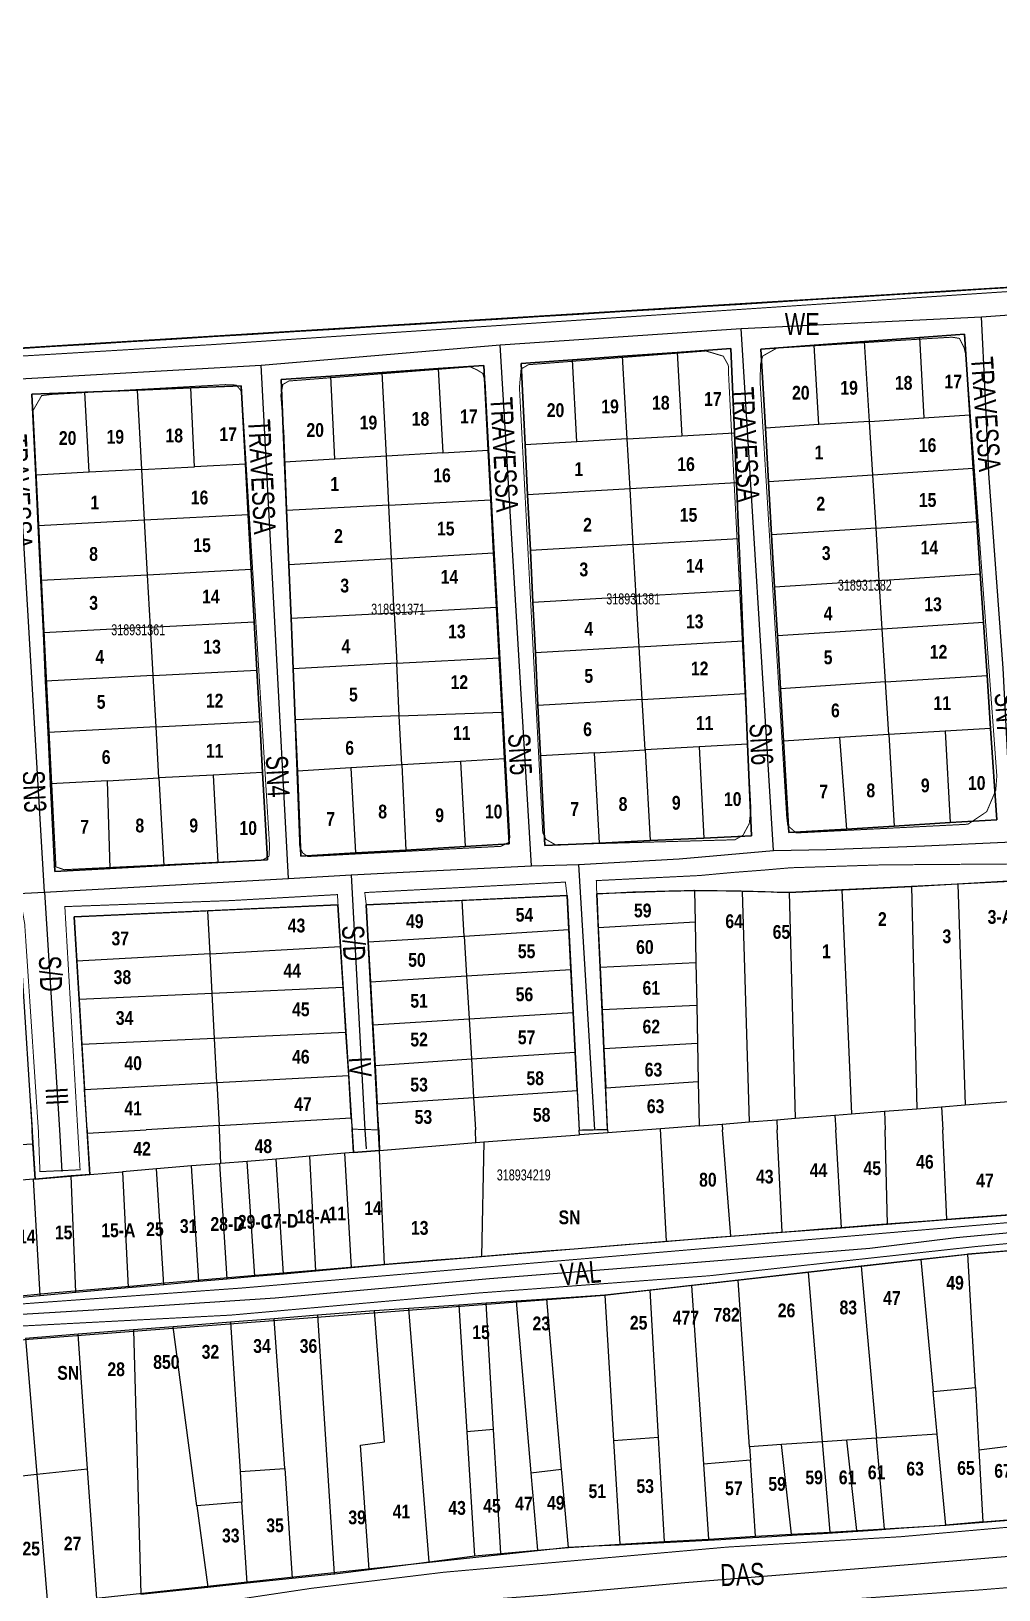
# Model space of a CAD drawing. Extents: x 204834 to 208707, y 4853033 to 4855981.
# Drawn here: x 207313.4 to 207489.1, y 4853635.8 to 4853918.7 of the extents above; entities that cross this region are included whole.
import ezdxf
from ezdxf.enums import TextEntityAlignment as Align

# ---------------------------------------------------------------- set-up
doc = ezdxf.new("R2010")
doc.units = 0
doc.header["$LTSCALE"] = 1.5
doc.header["$MEASUREMENT"] = 0
doc.linetypes.add('PHANTOMX2', pattern=[5, 2.5, -0.5, 0.5, -0.5, 0.5, -0.5])
for name, color, linetype in [('CD-MALHA-LOTES', 40, 'CONTINUOUS'), ('CD_TXT_QUADRA', 7, 'CONTINUOUS'), ('RU-QUADRAS', 6, 'CONTINUOUS'), ('SV-EIXO-RUA-N-PAV', 6, 'CONTINUOUS'), ('SV-RUA-NAO-PAV-S-GUIA-C-GUIA', 7, 'PHANTOMX2'), ('SV-TXT-RUA-N-PAV-S-GUIA-C-GUIA', 7, 'CONTINUOUS'), ('Th_NmrPort', 7, 'CONTINUOUS')]:
    doc.layers.add(name, color=color, linetype=linetype)
doc.styles.add('ARIAL', font='ARIAL.TTF')
doc.styles.get("Standard").update_dxf_attribs({"font": 'swisscbo.ttf'})

msp = doc.modelspace()

# ---------------------------------------------------------------- linework, layer by layer
at = {"layer": 'CD-MALHA-LOTES', "linetype": 'Continuous'}
for p, q in [((207606.11, 4853879.3), (207168.92, 4853852.43)), ((207474.66, 4853863.09), (207464.69, 4853862.36)), ((207482.8, 4853863.69), (207474.66, 4853863.09)), ((207474.66, 4853863.09), (207475.46, 4853848.53)), ((207483.77, 4853849.07), (207482.8, 4853863.69)), ((207430.66, 4853860.39), (207420.73, 4853859.7)), ((207440.38, 4853861.08), (207430.66, 4853860.39)), ((207430.66, 4853860.39), (207431.48, 4853845.25)), ((207441.04, 4853845.79), (207440.38, 4853861.08)), ((207455.52, 4853861.69), (207445.86, 4853860.99)), ((207445.86, 4853860.99), (207446.68, 4853846.67)), ((207464.69, 4853862.36), (207455.52, 4853861.69)), ((207456.37, 4853847.3), (207455.52, 4853861.69)), ((207465.58, 4853847.89), (207464.69, 4853862.36)), ((207387.29, 4853857.47), (207377.12, 4853856.76)), ((207395.53, 4853858.05), (207387.29, 4853857.47)), ((207387.29, 4853857.47), (207388.12, 4853842.17)), ((207396.34, 4853842.65), (207395.53, 4853858.05)), ((207411.66, 4853859.06), (207402.32, 4853858.4)), ((207402.32, 4853858.4), (207403.05, 4853843.65)), ((207420.73, 4853859.7), (207411.66, 4853859.06)), ((207412.47, 4853844.18), (207411.66, 4853859.06)), ((207421.59, 4853844.69), (207420.73, 4853859.7)), ((207351.49, 4853854.32), (207342.35, 4853853.96)), ((207352.28, 4853840.14), (207351.49, 4853854.32)), ((207367.8, 4853856.1), (207358.75, 4853855.46)), ((207358.75, 4853855.46), (207359.38, 4853840.47)), ((207377.12, 4853856.76), (207367.8, 4853856.1)), ((207368.48, 4853841.01), (207367.8, 4853856.1)), ((207377.87, 4853841.56), (207377.12, 4853856.76)), ((207323.12, 4853853.19), (207313.52, 4853852.8)), ((207313.52, 4853852.8), (207314.22, 4853838.14)), ((207332.66, 4853853.57), (207323.12, 4853853.19)), ((207323.91, 4853838.65), (207323.12, 4853853.19)), ((207342.35, 4853853.96), (207332.66, 4853853.57)), ((207333.46, 4853839.15), (207332.66, 4853853.57)), ((207343, 4853839.65), (207342.35, 4853853.96)), ((207465.58, 4853847.89), (207475.46, 4853848.53)), ((207475.46, 4853848.53), (207483.77, 4853849.07)), ((207484.42, 4853839.32), (207483.77, 4853849.07)), ((207431.48, 4853845.25), (207441.04, 4853845.79)), ((207441.42, 4853836.73), (207441.04, 4853845.79)), ((207456.37, 4853847.3), (207446.68, 4853846.67)), ((207446.68, 4853846.67), (207447.24, 4853836.91)), ((207465.58, 4853847.89), (207456.37, 4853847.3)), ((207466.17, 4853838.13), (207465.58, 4853847.89)), ((207412.47, 4853844.18), (207403.05, 4853843.65)), ((207403.05, 4853843.65), (207403.5, 4853834.58)), ((207421.59, 4853844.69), (207412.47, 4853844.18)), ((207421.59, 4853844.69), (207431.48, 4853845.25)), ((207422.11, 4853835.64), (207421.59, 4853844.69)), ((207352.28, 4853840.14), (207343, 4853839.65)), ((207352.79, 4853830.95), (207352.28, 4853840.14)), ((207368.48, 4853841.01), (207359.38, 4853840.47)), ((207359.38, 4853840.47), (207359.74, 4853831.72)), ((207377.87, 4853841.56), (207368.48, 4853841.01)), ((207388.12, 4853842.17), (207377.87, 4853841.56)), ((207378.31, 4853832.69), (207377.87, 4853841.56)), ((207388.12, 4853842.17), (207396.34, 4853842.65)), ((207396.82, 4853833.66), (207396.34, 4853842.65)), ((207323.91, 4853838.65), (207314.22, 4853838.14)), ((207314.22, 4853838.14), (207314.66, 4853828.95)), ((207333.46, 4853839.15), (207323.91, 4853838.65)), ((207333.46, 4853839.15), (207343, 4853839.65)), ((207333.97, 4853829.96), (207333.46, 4853839.15)), ((207466.17, 4853838.13), (207447.24, 4853836.91)), ((207484.42, 4853839.32), (207466.17, 4853838.13)), ((207466.76, 4853828.53), (207466.17, 4853838.13)), ((207485.06, 4853829.72), (207484.42, 4853839.32)), ((207422.11, 4853835.64), (207403.5, 4853834.58)), ((207403.5, 4853834.58), (207404, 4853824.48)), ((207441.42, 4853836.73), (207422.11, 4853835.64)), ((207422.69, 4853825.54), (207422.11, 4853835.64)), ((207441.86, 4853826.63), (207441.42, 4853836.73)), ((207447.24, 4853836.91), (207447.79, 4853827.3)), ((207378.31, 4853832.69), (207359.74, 4853831.72)), ((207359.74, 4853831.72), (207360.15, 4853821.87)), ((207378.31, 4853832.69), (207396.82, 4853833.66)), ((207378.8, 4853822.95), (207378.31, 4853832.69)), ((207397.33, 4853824.02), (207396.82, 4853833.66)), ((207333.97, 4853829.96), (207314.66, 4853828.95)), ((207314.66, 4853828.95), (207315.13, 4853818.98)), ((207352.79, 4853830.95), (207333.97, 4853829.96)), ((207334.52, 4853820), (207333.97, 4853829.96)), ((207353.34, 4853820.99), (207352.79, 4853830.95)), ((207466.76, 4853828.53), (207485.06, 4853829.72)), ((207485.69, 4853820.2), (207485.06, 4853829.72)), ((207422.69, 4853825.54), (207441.86, 4853826.63)), ((207442.26, 4853817.19), (207441.86, 4853826.63)), ((207466.76, 4853828.53), (207447.79, 4853827.3)), ((207447.79, 4853827.3), (207448.34, 4853817.79)), ((207467.35, 4853819.02), (207466.76, 4853828.53)), ((207378.8, 4853822.95), (207397.33, 4853824.02)), ((207397.86, 4853814.14), (207397.33, 4853824.02)), ((207422.69, 4853825.54), (207404, 4853824.48)), ((207404, 4853824.48), (207404.47, 4853815.04)), ((207423.23, 4853816.11), (207422.69, 4853825.54)), ((207353.34, 4853820.99), (207334.52, 4853820)), ((207353.86, 4853811.53), (207353.34, 4853820.99)), ((207378.8, 4853822.95), (207360.15, 4853821.87)), ((207360.15, 4853821.87), (207360.55, 4853812.19)), ((207379.28, 4853813.17), (207378.8, 4853822.95)), ((207467.35, 4853819.02), (207485.69, 4853820.2)), ((207486.28, 4853811.38), (207485.69, 4853820.2)), ((207334.52, 4853820), (207315.13, 4853818.98)), ((207315.13, 4853818.98), (207315.59, 4853809.52)), ((207335.05, 4853810.54), (207334.52, 4853820)), ((207467.35, 4853819.02), (207448.34, 4853817.79)), ((207448.34, 4853817.79), (207448.85, 4853808.96)), ((207467.89, 4853810.19), (207467.35, 4853819.02)), ((207423.23, 4853816.11), (207404.47, 4853815.04)), ((207404.47, 4853815.04), (207404.92, 4853805.89)), ((207442.26, 4853817.19), (207423.23, 4853816.11)), ((207423.76, 4853806.96), (207423.23, 4853816.11)), ((207442.65, 4853808.03), (207442.26, 4853817.19)), ((207360.55, 4853812.19), (207379.28, 4853813.17)), ((207360.55, 4853812.19), (207360.94, 4853803)), ((207379.28, 4853813.17), (207397.86, 4853814.14)), ((207379.28, 4853813.17), (207379.74, 4853803.98)), ((207398.35, 4853804.95), (207397.86, 4853814.14)), ((207335.05, 4853810.54), (207315.59, 4853809.52)), ((207315.59, 4853809.52), (207316, 4853800.74)), ((207335.05, 4853810.54), (207353.86, 4853811.53)), ((207335.54, 4853801.77), (207335.05, 4853810.54)), ((207354.35, 4853802.75), (207353.86, 4853811.53)), ((207467.89, 4853810.19), (207448.85, 4853808.96)), ((207448.85, 4853808.96), (207449.4, 4853799.36)), ((207486.28, 4853811.38), (207467.89, 4853810.19)), ((207468.48, 4853800.6), (207467.89, 4853810.19)), ((207486.92, 4853801.79), (207486.28, 4853811.38)), ((207423.76, 4853806.96), (207404.92, 4853805.89)), ((207423.76, 4853806.96), (207442.65, 4853808.03)), ((207424.3, 4853797.42), (207423.76, 4853806.96)), ((207443.06, 4853798.49), (207442.65, 4853808.03)), ((207379.74, 4853803.98), (207360.94, 4853803)), ((207379.74, 4853803.98), (207398.35, 4853804.95)), ((207380.21, 4853794.44), (207379.74, 4853803.98)), ((207398.87, 4853795.13), (207398.35, 4853804.95)), ((207404.92, 4853805.89), (207405.39, 4853796.35)), ((207335.54, 4853801.77), (207316, 4853800.74)), ((207316, 4853800.74), (207316.45, 4853791.43)), ((207335.54, 4853801.77), (207354.35, 4853802.75)), ((207336.06, 4853792.46), (207335.54, 4853801.77)), ((207354.87, 4853793.44), (207354.35, 4853802.75)), ((207360.94, 4853803), (207361.32, 4853793.74)), ((207468.48, 4853800.6), (207449.4, 4853799.36)), ((207468.48, 4853800.6), (207486.92, 4853801.79)), ((207469.06, 4853791.04), (207468.48, 4853800.6)), ((207487.56, 4853792.17), (207486.92, 4853801.79)), ((207424.3, 4853797.42), (207443.06, 4853798.49)), ((207443.45, 4853789.33), (207443.06, 4853798.49)), ((207449.4, 4853799.36), (207449.94, 4853789.87)), ((207380.21, 4853794.44), (207398.87, 4853795.13)), ((207399.32, 4853786.64), (207398.87, 4853795.13)), ((207424.3, 4853797.42), (207405.39, 4853796.35)), ((207405.39, 4853796.35), (207405.85, 4853787.2)), ((207424.83, 4853788.27), (207424.3, 4853797.42)), ((207336.06, 4853792.46), (207316.45, 4853791.43)), ((207336.06, 4853792.46), (207354.87, 4853793.44)), ((207336.57, 4853783.17), (207336.06, 4853792.46)), ((207355.38, 4853784.18), (207354.87, 4853793.44)), ((207380.21, 4853794.44), (207361.32, 4853793.74)), ((207361.32, 4853793.74), (207361.71, 4853784.42)), ((207380.65, 4853785.54), (207380.21, 4853794.44)), ((207487.56, 4853792.17), (207479.29, 4853791.67)), ((207488.66, 4853775.6), (207487.56, 4853792.17)), ((207316.45, 4853791.43), (207316.89, 4853782.11)), ((207443.45, 4853789.33), (207434.62, 4853788.83)), ((207444.17, 4853772.68), (207443.45, 4853789.33)), ((207460.14, 4853790.5), (207449.94, 4853789.87)), ((207449.94, 4853789.87), (207450.9, 4853773.25)), ((207469.06, 4853791.04), (207460.14, 4853790.5)), ((207460.14, 4853790.5), (207461.4, 4853773.91)), ((207479.29, 4853791.67), (207469.06, 4853791.04)), ((207469.06, 4853791.04), (207470.08, 4853774.45)), ((207479.29, 4853791.67), (207480.19, 4853775.07)), ((207399.32, 4853786.64), (207391.31, 4853786.17)), ((207400.14, 4853771.22), (207399.32, 4853786.64)), ((207415.64, 4853787.75), (207405.85, 4853787.2)), ((207405.85, 4853787.2), (207406.66, 4853770.9)), ((207415.64, 4853787.75), (207424.83, 4853788.27)), ((207416.53, 4853771.37), (207415.64, 4853787.75)), ((207434.62, 4853788.83), (207424.83, 4853788.27)), ((207424.83, 4853788.27), (207425.77, 4853771.81)), ((207434.62, 4853788.83), (207435.52, 4853772.27)), ((207346.4, 4853783.7), (207336.57, 4853783.17)), ((207355.38, 4853784.18), (207346.4, 4853783.7)), ((207346.4, 4853783.7), (207347.27, 4853767.81)), ((207356.26, 4853768.29), (207355.38, 4853784.18)), ((207371.41, 4853785), (207361.71, 4853784.42)), ((207361.71, 4853784.42), (207362.35, 4853768.97)), ((207380.65, 4853785.54), (207371.41, 4853785)), ((207371.41, 4853785), (207372.25, 4853769.56)), ((207391.31, 4853786.17), (207380.65, 4853785.54)), ((207380.65, 4853785.54), (207381.42, 4853770.1)), ((207391.31, 4853786.17), (207392.15, 4853770.74)), ((207327.22, 4853782.66), (207316.89, 4853782.11)), ((207316.89, 4853782.11), (207317.65, 4853766.23)), ((207327.22, 4853782.66), (207336.57, 4853783.17)), ((207327.72, 4853766.76), (207327.22, 4853782.66)), ((207336.57, 4853783.17), (207337.46, 4853767.28)), ((207470.08, 4853774.45), (207480.19, 4853775.07)), ((207480.19, 4853775.07), (207488.66, 4853775.6)), ((207425.77, 4853771.81), (207435.52, 4853772.27)), ((207435.52, 4853772.27), (207444.17, 4853772.68)), ((207450.9, 4853773.25), (207461.4, 4853773.91)), ((207461.4, 4853773.91), (207470.08, 4853774.45)), ((207362.35, 4853768.97), (207372.25, 4853769.56)), ((207372.25, 4853769.56), (207381.42, 4853770.1)), ((207381.42, 4853770.1), (207392.15, 4853770.74)), ((207392.15, 4853770.74), (207400.14, 4853771.22)), ((207406.66, 4853770.9), (207416.53, 4853771.37)), ((207416.53, 4853771.37), (207425.77, 4853771.81)), ((207317.65, 4853766.23), (207327.72, 4853766.76)), ((207327.72, 4853766.76), (207337.46, 4853767.28)), ((207337.46, 4853767.28), (207347.27, 4853767.81)), ((207347.27, 4853767.81), (207356.26, 4853768.29)), ((207481.6, 4853763.92), (207473.2, 4853763.49)), ((207492.47, 4853764.47), (207481.6, 4853763.92)), ((207481.6, 4853763.92), (207482.97, 4853723.85)), ((207391.6, 4853760.92), (207374.21, 4853760.15)), ((207410.67, 4853761.84), (207391.6, 4853760.92)), ((207391.98, 4853754.49), (207391.6, 4853760.92)), ((207410.99, 4853755.66), (207410.67, 4853761.84)), ((207433.66, 4853762.74), (207416.06, 4853762.16)), ((207416.06, 4853762.16), (207416.34, 4853756.01)), ((207433.79, 4853762.73), (207433.66, 4853762.74)), ((207442.47, 4853762.55), (207433.79, 4853762.73)), ((207433.79, 4853762.73), (207433.9, 4853757.09)), ((207450.99, 4853762.37), (207442.47, 4853762.55)), ((207442.47, 4853762.55), (207443.73, 4853720.77)), ((207460.55, 4853762.86), (207450.99, 4853762.37)), ((207450.99, 4853762.37), (207452.07, 4853721.42)), ((207473.2, 4853763.49), (207460.55, 4853762.86)), ((207460.55, 4853762.86), (207462.29, 4853722.23)), ((207473.2, 4853763.49), (207474.15, 4853723.16)), ((207345.46, 4853759.07), (207321.18, 4853757.95)), ((207321.18, 4853757.95), (207321.67, 4853749.94)), ((207369.08, 4853760.17), (207345.46, 4853759.07)), ((207345.87, 4853751.27), (207345.46, 4853759.07)), ((207369.55, 4853752.58), (207369.08, 4853760.17)), ((207374.21, 4853760.15), (207374.58, 4853753.42)), ((207391.98, 4853754.49), (207410.99, 4853755.66)), ((207411.36, 4853748.41), (207410.99, 4853755.66)), ((207416.34, 4853756.01), (207433.9, 4853757.09)), ((207416.34, 4853756.01), (207416.67, 4853748.83)), ((207433.9, 4853757.09), (207434.05, 4853749.66)), ((207345.87, 4853751.27), (207369.55, 4853752.58)), ((207370.02, 4853745.16), (207369.55, 4853752.58)), ((207374.58, 4853753.42), (207391.98, 4853754.49)), ((207374.58, 4853753.42), (207374.98, 4853746.18)), ((207391.98, 4853754.49), (207392.41, 4853747.25)), ((207345.87, 4853751.27), (207321.67, 4853749.94)), ((207321.67, 4853749.94), (207322.09, 4853743)), ((207346.25, 4853744.09), (207345.87, 4853751.27)), ((207416.67, 4853748.83), (207434.05, 4853749.66)), ((207434.05, 4853749.66), (207434.2, 4853741.96)), ((207374.98, 4853746.18), (207392.41, 4853747.25)), ((207392.41, 4853747.25), (207411.36, 4853748.41)), ((207392.41, 4853747.25), (207392.87, 4853739.46)), ((207411.76, 4853740.62), (207411.36, 4853748.41)), ((207416.67, 4853748.83), (207417.03, 4853741.14)), ((207346.25, 4853744.09), (207322.09, 4853743)), ((207370.02, 4853745.16), (207346.25, 4853744.09)), ((207346.69, 4853735.9), (207346.25, 4853744.09)), ((207370.53, 4853736.98), (207370.02, 4853745.16)), ((207374.98, 4853746.18), (207375.41, 4853738.39)), ((207322.09, 4853743), (207322.58, 4853734.81)), ((207417.03, 4853741.14), (207434.2, 4853741.96)), ((207417.03, 4853741.14), (207417.35, 4853734.07)), ((207434.2, 4853741.96), (207434.34, 4853735.05)), ((207375.41, 4853738.39), (207392.87, 4853739.46)), ((207375.41, 4853738.39), (207375.82, 4853731.02)), ((207392.87, 4853739.46), (207411.76, 4853740.62)), ((207392.87, 4853739.46), (207393.3, 4853732.18)), ((207412.13, 4853733.43), (207411.76, 4853740.62)), ((207346.69, 4853735.9), (207322.58, 4853734.81)), ((207370.53, 4853736.98), (207346.69, 4853735.9)), ((207347.11, 4853727.92), (207346.69, 4853735.9)), ((207371.02, 4853729.2), (207370.53, 4853736.98)), ((207322.58, 4853734.81), (207323.08, 4853726.64)), ((207393.3, 4853732.18), (207412.13, 4853733.43)), ((207412.49, 4853726.47), (207412.13, 4853733.43)), ((207417.35, 4853734.07), (207434.34, 4853735.05)), ((207417.35, 4853734.07), (207417.68, 4853726.92)), ((207434.34, 4853735.05), (207434.48, 4853728.12)), ((207375.82, 4853731.02), (207393.3, 4853732.18)), ((207375.82, 4853731.02), (207376.21, 4853724.06)), ((207393.3, 4853732.18), (207393.71, 4853725.22)), ((207323.08, 4853726.64), (207347.11, 4853727.92)), ((207347.11, 4853727.92), (207371.02, 4853729.2)), ((207347.11, 4853727.92), (207347.52, 4853720.1)), ((207371.5, 4853721.52), (207371.02, 4853729.2)), ((207417.68, 4853726.92), (207434.48, 4853728.12)), ((207418.03, 4853719.4), (207417.68, 4853726.92)), ((207434.48, 4853728.12), (207434.64, 4853720.05)), ((207313.23, 4853724), (207313.54, 4853719.24)), ((207323.52, 4853719.32), (207323.08, 4853726.64)), ((207376.21, 4853724.06), (207393.71, 4853725.22)), ((207376.47, 4853719.32), (207376.21, 4853724.06)), ((207393.71, 4853725.22), (207412.49, 4853726.47)), ((207393.71, 4853725.22), (207394.05, 4853719.32)), ((207412.49, 4853726.47), (207412.86, 4853719.28)), ((207482.97, 4853723.85), (207493.2, 4853724.65)), ((207347.52, 4853720.1), (207371.5, 4853721.52)), ((207371.5, 4853721.52), (207371.63, 4853719.44)), ((207448.73, 4853721.16), (207452.07, 4853721.42)), ((207452.07, 4853721.42), (207459.26, 4853721.99)), ((207459.26, 4853721.99), (207462.29, 4853722.23)), ((207459.26, 4853721.99), (207459.44, 4853719.32)), ((207462.29, 4853722.23), (207468.3, 4853722.7)), ((207468.3, 4853722.7), (207474.15, 4853723.16)), ((207468.3, 4853722.7), (207468.44, 4853719.32)), ((207474.15, 4853723.16), (207478.64, 4853723.51)), ((207478.64, 4853723.51), (207482.97, 4853723.85)), ((207478.64, 4853723.51), (207478.9, 4853719.32)), ((207313.69, 4853716.79), (207313.54, 4853719.24)), ((207323.52, 4853719.32), (207323.56, 4853718.7)), ((207323.56, 4853718.7), (207334.25, 4853719.32)), ((207323.56, 4853718.7), (207324, 4853711.23)), ((207347.52, 4853720.1), (207334.25, 4853719.32)), ((207347.57, 4853719.32), (207347.52, 4853720.1)), ((207347.82, 4853713.2), (207347.57, 4853719.32)), ((207371.89, 4853715.2), (207371.63, 4853719.44)), ((207376.47, 4853719.32), (207376.63, 4853715.59)), ((207394.1, 4853717.04), (207394.05, 4853719.32)), ((207395.56, 4853717.16), (207412.91, 4853718.41)), ((207412.91, 4853718.41), (207412.86, 4853719.28)), ((207418.06, 4853718.78), (207412.91, 4853718.41)), ((207418.03, 4853719.4), (207418.06, 4853718.78)), ((207427.63, 4853719.49), (207418.06, 4853718.78)), ((207434.64, 4853720.05), (207427.63, 4853719.49)), ((207428.74, 4853699.13), (207427.63, 4853719.49)), ((207434.64, 4853720.05), (207438.82, 4853720.38)), ((207438.82, 4853720.38), (207443.73, 4853720.77)), ((207438.82, 4853720.38), (207438.89, 4853719.32)), ((207440.37, 4853700.02), (207438.89, 4853719.32)), ((207443.73, 4853720.77), (207448.73, 4853721.16)), ((207448.73, 4853721.16), (207448.84, 4853719.32)), ((207449.73, 4853700.74), (207448.84, 4853719.32)), ((207460.48, 4853701.56), (207459.44, 4853719.32)), ((207468.87, 4853702.2), (207468.44, 4853719.32)), ((207479.62, 4853703.03), (207478.9, 4853719.32)), ((207291.01, 4853715.59), (207313.69, 4853716.79)), ((207314.09, 4853710.4), (207313.69, 4853716.79)), ((207376.63, 4853715.59), (207371.89, 4853715.2)), ((207376.63, 4853715.59), (207394.1, 4853717.04)), ((207377.53, 4853694.86), (207376.63, 4853715.59)), ((207394.1, 4853717.04), (207395.56, 4853717.16)), ((207395.56, 4853717.16), (207395.12, 4853696.33)), ((207342.49, 4853712.76), (207336.11, 4853712.23)), ((207347.54, 4853713.18), (207342.49, 4853712.76)), ((207343.84, 4853691.85), (207342.49, 4853712.76)), ((207347.82, 4853713.2), (207347.54, 4853713.18)), ((207347.54, 4853713.18), (207348.9, 4853692.3)), ((207352.61, 4853713.6), (207347.82, 4853713.2)), ((207357.84, 4853714.03), (207352.61, 4853713.6)), ((207353.96, 4853692.75), (207352.61, 4853713.6)), ((207363.99, 4853714.54), (207357.84, 4853714.03)), ((207359.18, 4853693.22), (207357.84, 4853714.03)), ((207370.31, 4853715.07), (207363.99, 4853714.54)), ((207365.03, 4853693.74), (207363.99, 4853714.54)), ((207371.89, 4853715.2), (207370.31, 4853715.07)), ((207371.52, 4853694.32), (207370.31, 4853715.07)), ((207313.81, 4853710.38), (207307.17, 4853709.83)), ((207314.09, 4853710.4), (207313.81, 4853710.38)), ((207315.01, 4853689.26), (207313.81, 4853710.38)), ((207320.61, 4853710.95), (207314.09, 4853710.4)), ((207324, 4853711.23), (207320.61, 4853710.95)), ((207321.5, 4853689.84), (207320.61, 4853710.95)), ((207324, 4853711.23), (207329.94, 4853711.72)), ((207336.11, 4853712.23), (207329.94, 4853711.72)), ((207329.94, 4853711.72), (207330.98, 4853690.69)), ((207337.47, 4853691.27), (207336.11, 4853712.23)), ((207479.62, 4853703.03), (207496.89, 4853704.35)), ((207449.73, 4853700.74), (207460.48, 4853701.56)), ((207460.48, 4853701.56), (207468.87, 4853702.2)), ((207468.87, 4853702.2), (207479.62, 4853703.03)), ((207395.12, 4853696.33), (207428.74, 4853699.13)), ((207428.74, 4853699.13), (207440.37, 4853700.02)), ((207440.37, 4853700.02), (207449.73, 4853700.74)), ((207377.53, 4853694.86), (207395.12, 4853696.33)), ((207474.87, 4853695.78), (207464.09, 4853694.56)), ((207483.25, 4853696.72), (207474.87, 4853695.78)), ((207474.87, 4853695.78), (207477.15, 4853671.81)), ((207483.44, 4853696.74), (207483.25, 4853696.72)), ((207491.6, 4853697.41), (207483.44, 4853696.74)), ((207484.8, 4853672.56), (207483.44, 4853696.74)), ((207353.96, 4853692.75), (207359.18, 4853693.22)), ((207359.18, 4853693.22), (207365.03, 4853693.74)), ((207365.03, 4853693.74), (207371.52, 4853694.32)), ((207371.52, 4853694.32), (207377.53, 4853694.86)), ((207454.5, 4853693.48), (207441.73, 4853692.04)), ((207464.09, 4853694.56), (207454.5, 4853693.48)), ((207457.07, 4853662.72), (207454.5, 4853693.48)), ((207464.09, 4853694.56), (207466.83, 4853663.38)), ((207321.5, 4853689.84), (207330.98, 4853690.69)), ((207330.98, 4853690.69), (207337.47, 4853691.27)), ((207337.47, 4853691.27), (207343.84, 4853691.85)), ((207343.84, 4853691.85), (207348.9, 4853692.3)), ((207348.9, 4853692.3), (207353.96, 4853692.75)), ((207425.76, 4853690.24), (207417.51, 4853689.3)), ((207433.23, 4853691.08), (207425.76, 4853690.24)), ((207427.29, 4853663.48), (207425.76, 4853690.24)), ((207441.73, 4853692.04), (207433.23, 4853691.08)), ((207433.23, 4853691.08), (207435.43, 4853658.66)), ((207443.78, 4853661.82), (207441.73, 4853692.04)), ((207308.06, 4853688.64), (207315.01, 4853689.26)), ((207315.01, 4853689.26), (207321.5, 4853689.84)), ((207391.02, 4853687.52), (207381.97, 4853686.91)), ((207395.95, 4853687.85), (207391.02, 4853687.52)), ((207391.02, 4853687.52), (207392.46, 4853664.51)), ((207401.4, 4853688.22), (207395.95, 4853687.85)), ((207397.32, 4853664.94), (207395.95, 4853687.85)), ((207407, 4853688.6), (207401.4, 4853688.22)), ((207401.4, 4853688.22), (207404.1, 4853657.1)), ((207417.51, 4853689.3), (207407, 4853688.6)), ((207409.67, 4853657.75), (207407, 4853688.6)), ((207417.51, 4853689.3), (207419.1, 4853662.9)), ((207349.55, 4853684.41), (207339.13, 4853683.59)), ((207357.5, 4853685.04), (207349.55, 4853684.41)), ((207349.55, 4853684.41), (207351.29, 4853657.3)), ((207365.34, 4853685.67), (207357.5, 4853685.04)), ((207359.4, 4853657.84), (207357.5, 4853685.04)), ((207375.62, 4853686.48), (207365.34, 4853685.67)), ((207365.34, 4853685.67), (207368.38, 4853638.73)), ((207375.69, 4853686.48), (207375.62, 4853686.48)), ((207381.97, 4853686.91), (207375.69, 4853686.48)), ((207377.5, 4853662.73), (207375.69, 4853686.48)), ((207385.62, 4853640.95), (207381.97, 4853686.91)), ((207321.9, 4853682.22), (207312.33, 4853681.47)), ((207331.94, 4853683.02), (207321.9, 4853682.22)), ((207323.63, 4853657.82), (207321.9, 4853682.22)), ((207339.13, 4853683.59), (207331.94, 4853683.02)), ((207331.94, 4853683.02), (207333.28, 4853635.09)), ((207343.48, 4853651.11), (207339.13, 4853683.59)), ((207312.33, 4853681.47), (207314.39, 4853656.83)), ((207477.15, 4853671.81), (207484.8, 4853672.56)), ((207477.88, 4853664.12), (207477.15, 4853671.81)), ((207484.8, 4853672.56), (207485.44, 4853661.19)), ((207397.32, 4853664.94), (207392.46, 4853664.51)), ((207398.67, 4853642.44), (207397.32, 4853664.94)), ((207373.14, 4853662.11), (207377.5, 4853662.73)), ((207374.75, 4853639.54), (207373.14, 4853662.11)), ((207392.46, 4853664.51), (207393.87, 4853642)), ((207427.29, 4853663.48), (207419.1, 4853662.9)), ((207419.1, 4853662.9), (207420.24, 4853644.11)), ((207428.37, 4853644.59), (207427.29, 4853663.48)), ((207449.62, 4853662.21), (207443.78, 4853661.82)), ((207443.78, 4853661.82), (207443.95, 4853659.36)), ((207457.07, 4853662.72), (207449.62, 4853662.21)), ((207451.4, 4853645.94), (207449.62, 4853662.21)), ((207461.48, 4853663.01), (207457.07, 4853662.72)), ((207458.43, 4853646.34), (207457.07, 4853662.72)), ((207466.83, 4853663.38), (207461.48, 4853663.01)), ((207463.25, 4853646.62), (207461.48, 4853663.01)), ((207477.88, 4853664.12), (207466.83, 4853663.38)), ((207468.27, 4853646.92), (207466.83, 4853663.38)), ((207479.45, 4853647.56), (207477.88, 4853664.12)), ((207491.26, 4853661.92), (207485.44, 4853661.19)), ((207443.95, 4853659.36), (207435.43, 4853658.66)), ((207444.88, 4853645.56), (207443.95, 4853659.36)), ((207485.44, 4853661.19), (207486.17, 4853648.16)), ((207305.95, 4853655.93), (207314.39, 4853656.83)), ((207314.39, 4853656.83), (207323.63, 4853657.82)), ((207314.39, 4853656.83), (207316.34, 4853633.33)), ((207325.3, 4853634.26), (207323.63, 4853657.82)), ((207351.29, 4853657.3), (207359.4, 4853657.84)), ((207351.29, 4853657.3), (207351.64, 4853651.75)), ((207359.4, 4853657.84), (207360.79, 4853637.94)), ((207404.1, 4853657.1), (207409.67, 4853657.75)), ((207404.1, 4853657.1), (207405.31, 4853643.05)), ((207410.91, 4853643.56), (207409.67, 4853657.75)), ((207435.43, 4853658.66), (207436.35, 4853645.06)), ((207351.64, 4853651.75), (207343.48, 4853651.11)), ((207343.48, 4853651.11), (207345.45, 4853636.35)), ((207352.58, 4853637.09), (207351.64, 4853651.75)), ((207486.17, 4853648.16), (207479.45, 4853647.56)), ((207486.17, 4853648.16), (207492.16, 4853648.69)), ((207428.37, 4853644.59), (207436.35, 4853645.06)), ((207436.35, 4853645.06), (207444.88, 4853645.56)), ((207444.88, 4853645.56), (207451.4, 4853645.94)), ((207451.4, 4853645.94), (207458.43, 4853646.34)), ((207458.43, 4853646.34), (207463.25, 4853646.62)), ((207463.25, 4853646.62), (207468.27, 4853646.92)), ((207468.27, 4853646.92), (207479.45, 4853647.56)), ((207393.45, 4853641.96), (207393.87, 4853642)), ((207393.87, 4853642), (207398.67, 4853642.44)), ((207398.67, 4853642.44), (207405.31, 4853643.05)), ((207405.31, 4853643.05), (207410.91, 4853643.56)), ((207410.91, 4853643.56), (207420.24, 4853644.11)), ((207420.24, 4853644.11), (207428.37, 4853644.59)), ((207368.52, 4853638.74), (207374.75, 4853639.54)), ((207374.75, 4853639.54), (207385.62, 4853640.95)), ((207385.62, 4853640.95), (207393.45, 4853641.96)), ((207333.28, 4853635.09), (207345.45, 4853636.35)), ((207345.45, 4853636.35), (207352.58, 4853637.09)), ((207352.58, 4853637.09), (207360.79, 4853637.94)), ((207360.79, 4853637.94), (207368.38, 4853638.73)), ((207368.38, 4853638.73), (207368.52, 4853638.74))]:
    msp.add_line(p, q, dxfattribs=at)
at = {"layer": 'RU-QUADRAS', "linetype": 'Continuous'}
for points in [[(208114.89, 4853911.84, -0.001243), (207168.92, 4853852.43, 0.003722), (207161.18, 4854345.41)], [(207311.11, 4853756.85), (207314.09, 4853710.4), (207324, 4853711.23), (207321.18, 4853757.95), (207369.08, 4853760.17), (207371.89, 4853715.2), (207376.63, 4853715.59), (207374.21, 4853760.15), (207410.67, 4853761.84), (207412.86, 4853719.28), (207418.03, 4853719.4), (207416.06, 4853762.16, -0.026539), (207450.99, 4853762.37), (207473.2, 4853763.49), (207683.4, 4853775.73)], [(207885.54, 4853679.72, -0.008632), (207696.87, 4853662.72), (207636.13, 4853658.68), (207622.77, 4853657.27), (207558.3, 4853654.65, -0.015693), (207410.91, 4853643.56), (207308.34, 4853632.49), (207275.4, 4853626.85), (207227.91, 4853623.43), (207175.99, 4853624.24), (207175.4, 4853668.84), (207214.72, 4853673.85), (207417.45, 4853689.3), (207483.44, 4853696.74), (207584.88, 4853705.41), (207687.98, 4853712.6), (207687.99, 4853711.79), (207694.8, 4853711.79), (207695.4, 4853694.96)], [(207496.89, 4853704.35, 0.00557), (207177.26, 4853676.69)]]:
    msp.add_lwpolyline(points, format="xyb", dxfattribs=at)
for points in [[(207445.86, 4853860.99), (207455.52, 4853861.69), (207464.69, 4853862.36), (207474.66, 4853863.09), (207482.8, 4853863.69), (207483.77, 4853849.07), (207484.42, 4853839.32), (207485.06, 4853829.72), (207485.69, 4853820.2), (207486.28, 4853811.38), (207486.92, 4853801.79), (207487.56, 4853792.17), (207488.66, 4853775.6), (207480.19, 4853775.07), (207470.08, 4853774.45), (207461.4, 4853773.91), (207450.9, 4853773.25), (207449.95, 4853789.87), (207449.4, 4853799.36), (207448.85, 4853808.96), (207448.34, 4853817.79), (207447.79, 4853827.3), (207447.24, 4853836.91), (207446.68, 4853846.67), (207445.86, 4853860.99)], [(207402.32, 4853858.4), (207411.66, 4853859.06), (207420.73, 4853859.7), (207430.66, 4853860.39), (207440.38, 4853861.08), (207441.04, 4853845.79), (207441.42, 4853836.73), (207441.86, 4853826.63), (207442.26, 4853817.19), (207442.65, 4853808.03), (207443.06, 4853798.49), (207443.45, 4853789.33), (207444.17, 4853772.68), (207435.52, 4853772.27), (207425.77, 4853771.81), (207416.53, 4853771.37), (207406.66, 4853770.9), (207405.85, 4853787.2), (207405.39, 4853796.35), (207404.92, 4853805.89), (207404.47, 4853815.04), (207404, 4853824.48), (207403.5, 4853834.58), (207403.05, 4853843.65), (207402.32, 4853858.4)], [(207358.75, 4853855.46), (207367.8, 4853856.1), (207377.12, 4853856.76), (207387.29, 4853857.47), (207395.53, 4853858.05), (207396.34, 4853842.65), (207396.82, 4853833.66), (207397.33, 4853824.02), (207397.86, 4853814.14), (207398.35, 4853804.95), (207398.87, 4853795.13), (207399.32, 4853786.64), (207400.14, 4853771.22), (207392.15, 4853770.74), (207381.42, 4853770.1), (207372.25, 4853769.56), (207362.35, 4853768.97), (207361.71, 4853784.42), (207361.32, 4853793.74), (207360.94, 4853803), (207360.55, 4853812.19), (207360.15, 4853821.87), (207359.74, 4853831.72), (207359.38, 4853840.47), (207358.75, 4853855.46)], [(207313.52, 4853852.8), (207323.12, 4853853.19), (207332.66, 4853853.57), (207342.35, 4853853.96), (207351.49, 4853854.32), (207352.28, 4853840.14), (207352.79, 4853830.95), (207353.34, 4853820.99), (207353.86, 4853811.53), (207354.35, 4853802.75), (207354.87, 4853793.44), (207355.38, 4853784.18), (207356.26, 4853768.29), (207347.27, 4853767.81), (207337.46, 4853767.28), (207327.72, 4853766.76), (207317.65, 4853766.23), (207316.89, 4853782.11), (207316.45, 4853791.43), (207316, 4853800.74), (207315.59, 4853809.52), (207315.13, 4853818.98), (207314.66, 4853828.95), (207314.22, 4853838.14), (207313.52, 4853852.8)]]:
    msp.add_lwpolyline(points, close=True, dxfattribs=at)
at = {"layer": 'SV-EIXO-RUA-N-PAV'}
for points in [[(207165.73, 4853846.94), (207223.34, 4853850.37), (207266.63, 4853852.68), (207310.26, 4853855.55), (207355.15, 4853858.09), (207398.55, 4853861.77), (207398.55, 4853861.77), (207442.29, 4853864.76), (207485.92, 4853866.84), (207530.01, 4853869.97), (207574.1, 4853872.78), (207618.2, 4853875.64), (207643.17, 4853877.66), (207670.34, 4853879.5), (207690.37, 4853880.19), (207736.9, 4853883.08)], [(207491.48, 4853771.6), (207489.87, 4853803.12), (207487.24, 4853838.41), (207486.58, 4853853.31), (207485.92, 4853866.84)], [(207448.17, 4853770.01), (207442.29, 4853864.76)], [(207404.2, 4853767.2), (207398.55, 4853861.77)], [(207360.09, 4853764.91), (207355.15, 4853858.09)], [(207315.81, 4853762.47), (207310.26, 4853855.55)], [(207168.13, 4853756.46), (207190.35, 4853757.05), (207211.76, 4853757.65), (207223.78, 4853758.09), (207228.71, 4853759.52), (207262.44, 4853760.76), (207271.65, 4853761.08), (207282.5, 4853760.76), (207315.81, 4853762.47), (207360.09, 4853764.91), (207371.46, 4853765.6), (207382.12, 4853766.15), (207404.2, 4853767.2), (207412.72, 4853767.47), (207431, 4853768.49), (207448.17, 4853770.01), (207457.76, 4853770.19), (207475.57, 4853770.84), (207491.48, 4853771.6)], [(207412.72, 4853767.47), (207415.65, 4853719.32)], [(207371.46, 4853765.6), (207373.97, 4853719.32)], [(207315.81, 4853762.47), (207318.49, 4853719.32)], [(207318.49, 4853719.32), (207318.95, 4853711.74)], [(207373.97, 4853719.32), (207374.22, 4853715.85)], [(207169.58, 4853671.66), (207185.21, 4853673.86), (207201.93, 4853676.5), (207223.72, 4853678.93), (207245.51, 4853680.69), (207273.46, 4853682.67), (207305.6, 4853685.53), (207324.75, 4853686.63), (207357.65, 4853688.83), (207396.61, 4853692.35), (207432.81, 4853695.21), (207465.61, 4853697.85), (207481.31, 4853699.78), (207498.88, 4853701.43), (207551.78, 4853706.22), (207598.77, 4853710.18), (207641.9, 4853712.6), (207700.47, 4853716.57)], [(207170.17, 4853618.97), (207182.77, 4853618.73), (207196.1, 4853618.49), (207210.88, 4853618), (207235.36, 4853617.76), (207267.59, 4853620.18), (207310.49, 4853623.58), (207336.9, 4853626.97), (207367.56, 4853631.09), (207394.22, 4853634), (207407.07, 4853634.97), (207432.03, 4853637.15), (207474.08, 4853640.54), (207523.76, 4853644.66), (207560.96, 4853647.57), (207593.19, 4853648.54), (207623, 4853650.24), (207644.21, 4853653.39), (207665.53, 4853655.32), (207685.41, 4853656.78), (207715.46, 4853658.72)]]:
    msp.add_lwpolyline(points, dxfattribs=at)
at = {"layer": 'SV-RUA-NAO-PAV-S-GUIA-C-GUIA', "const_width": 0.18}
for points in [[(208106.56, 4853911.01), (208050.98, 4853907.82), (208001.67, 4853904.44), (207958.3, 4853901.73), (207871.79, 4853895.79), (207735.04, 4853887.47), (207606.61, 4853878.68), (207513.1, 4853872.93), (207345.87, 4853861.79), (207242.24, 4853855.57), (207173.27, 4853850.97), (207170.57, 4853850.95)], [(207321.83, 4853719.32), (207319.49, 4853759.83), (207349.53, 4853760.92), (207368.98, 4853762.01), (207369.55, 4853752.58), (207370.02, 4853745.16), (207370.53, 4853736.98), (207371.02, 4853729.2), (207371.5, 4853721.52), (207371.63, 4853719.44), (207376.47, 4853719.32), (207376.21, 4853724.06), (207375.82, 4853731.02), (207375.41, 4853738.39), (207374.98, 4853746.18), (207374.58, 4853753.42), (207374.21, 4853760.15), (207373.94, 4853762.38), (207410.36, 4853764.28), (207410.67, 4853761.84), (207410.99, 4853755.66), (207411.36, 4853748.41), (207412.13, 4853733.43), (207412.49, 4853726.47), (207412.86, 4853719.28), (207412.86, 4853719.28), (207418.03, 4853719.4), (207417.68, 4853726.92), (207417.35, 4853734.07), (207417.03, 4853741.14), (207416.67, 4853748.83), (207416.34, 4853756.01), (207416.06, 4853762.16), (207415.98, 4853764.55), (207434.72, 4853765.47), (207440.67, 4853766.02), (207446.31, 4853766.45), (207451.28, 4853766.88), (207467.8, 4853767.4), (207505.59, 4853767.67)], [(207265.71, 4853719.32), (207264.31, 4853754.55), (207264.46, 4853757.5), (207286.5, 4853758.04), (207311.73, 4853759.36), (207312.2, 4853756.72), (207314.68, 4853719.32)], [(207178.8, 4853674.92), (207209.01, 4853679.18), (207231.44, 4853681.43), (207273.67, 4853684.82), (207314.2, 4853687.92), (207351.53, 4853690.61), (207394.75, 4853694.32), (207428.81, 4853697.21), (207497.15, 4853703.03), (207496.65, 4853719.32)], [(207321.83, 4853719.32), (207322.26, 4853712.07), (207314.97, 4853711.74), (207314.68, 4853719.32)], [(207179.01, 4853670.44), (207190.21, 4853671.97), (207206.81, 4853674.95), (207234.18, 4853677.25), (207272.92, 4853680.8), (207304.91, 4853683.37), (207349.61, 4853685.7), (207394.43, 4853689.7), (207436.47, 4853692.84), (207484.84, 4853698.14), (207536.31, 4853702.98), (207592.08, 4853707.5), (207642.5, 4853710.08), (207695.47, 4853714.24)], [(207887.35, 4853677.87), (207848.97, 4853674.68), (207823.94, 4853672.21), (207800.85, 4853670.37), (207775.34, 4853668.08), (207727.37, 4853664.14), (207702.18, 4853661.41), (207674.74, 4853660.51), (207643.43, 4853657.7), (207618.18, 4853655.13), (207580.75, 4853653.98), (207522.03, 4853649.97), (207471.14, 4853645.48), (207439.8, 4853643.61), (207388.3, 4853639.04), (207364.16, 4853636.11), (207341.5, 4853632.71), (207307.68, 4853629.34), (207267.12, 4853624.82), (207239.48, 4853622.68), (207230.77, 4853621.94), (207194.04, 4853621.26), (207179.23, 4853622.04)], [(207515.29, 4853638.25), (207485.31, 4853635.81), (207463.61, 4853634.27), (207451.34, 4853633.09), (207430.52, 4853631.4), (207412.22, 4853630.8), (207410.05, 4853629.75), (207409.87, 4853627.56), (207410.86, 4853605.69), (207412.67, 4853578.96), (207413.53, 4853576.75), (207415.23, 4853576.34), (207440.49, 4853577.4), (207488.4, 4853580.83), (207517.19, 4853582.79)]]:
    msp.add_lwpolyline(points, dxfattribs=at)
for points in [[(207448.74, 4853861.18), (207446.19, 4853859.74), (207445.79, 4853858.27), (207445.71, 4853855.07), (207450.54, 4853776.13), (207450.74, 4853774.53), (207452.26, 4853773.2), (207483.45, 4853774.78), (207486.86, 4853777.07), (207488.49, 4853780.92), (207488.69, 4853783.54), (207483.11, 4853859.66), (207482.76, 4853861.21), (207481.91, 4853862.94), (207480.54, 4853863.16), (207477.6, 4853862.99)], [(207440.01, 4853855.96), (207439.94, 4853858.07), (207439.02, 4853859.72), (207435.87, 4853860.66), (207403.65, 4853858.17), (207402.32, 4853857.38), (207402.02, 4853854.05), (207406.25, 4853773.24), (207406.82, 4853772.04), (207408.54, 4853771.06), (207441.14, 4853771.96), (207442.61, 4853772.78), (207443.74, 4853774.88), (207444.04, 4853777.58)], [(207360.16, 4853855.21), (207359.08, 4853854.59), (207358.7, 4853852.61), (207359.26, 4853845.86), (207362.13, 4853770.63), (207362.68, 4853769.57), (207363.6, 4853768.92), (207398.64, 4853770.77), (207400.05, 4853771.46), (207400.27, 4853772.36), (207395.8, 4853855.08), (207395.37, 4853856.58), (207394.35, 4853857.21), (207393.08, 4853857.79)], [(207317.21, 4853852.79), (207315.29, 4853852.57), (207313.73, 4853849.88), (207317.88, 4853767.04), (207319.36, 4853766.53), (207355.4, 4853768.28), (207356.55, 4853768.97), (207356.66, 4853770.82), (207351.63, 4853852.81), (207351.43, 4853853.49), (207350.63, 4853854.47), (207348.66, 4853854.55)]]:
    msp.add_lwpolyline(points, close=True, dxfattribs=at)

# ---------------------------------------------------------------- texts
at = {"layer": 'CD_TXT_QUADRA', "linetype": 'Continuous', "style": 'ARIAL', "width": 0.7}
for s, p in [('318931382', (207459.83, 4853817.16)), ('318931371', (207375.1, 4853812.8)), ('318931381', (207417.78, 4853814.67)), ('318931361', (207327.91, 4853809.06))]:
    msp.add_text(s, height=2, dxfattribs=at).set_placement(p)
msp.add_text('318934219', height=2, dxfattribs=at).set_placement((207402.8, 4853711.14), align=Align.MIDDLE)
at = {"layer": 'SV-TXT-RUA-N-PAV-S-GUIA-C-GUIA', "style": 'ARIAL', "width": 0.7}
msp.add_text('WE', height=4, dxfattribs=at).set_placement((207450.2, 4853863.55))
for s, rotation, p in [('TRAVESSA                                     SN7', 274, (207484, 4853859.47)), ('TRAVESSA                                     SN6', 273, (207440.56, 4853853.99)), ('TRAVESSA                                     SN5', 273, (207396.75, 4853852.17)), ('TRAVESSA                                     SN4', 273, (207352.75, 4853848.15)), ('TRAVESSA                                     SN3', 273, (207308.58, 4853845.41)), ('S/D                IV', 273, (207369.78, 4853756.35)), ('S/D                III', 273, (207314.74, 4853750.8)), ('VAL', 5, (207409.61, 4853691.02)), ('DAS', 2, (207438.55, 4853636.5))]:
    msp.add_text(s, height=4, rotation=rotation, dxfattribs=at).set_placement(p)
at = {"layer": 'Th_NmrPort', "color": 1}
for s, p in [('20', (207451.51, 4853853.08)), ('19', (207460.28, 4853853.98)), ('18', (207470.18, 4853854.88)), ('17', (207479.18, 4853855.1)), ('19', (207416.88, 4853850.6)), ('18', (207426.1, 4853851.27)), ('17', (207435.55, 4853851.95)), ('19', (207373.02, 4853847.67)), ('18', (207382.47, 4853848.34)), ('17', (207391.24, 4853848.79)), ('20', (207406.98, 4853849.92)), ('20', (207318.41, 4853844.86)), ('19', (207327.06, 4853845.09)), ('18', (207337.76, 4853845.32)), ('17', (207347.55, 4853845.55)), ('20', (207363.35, 4853846.32)), ('1', (207455.59, 4853842.24)), ('16', (207474.53, 4853843.57)), ('1', (207412.01, 4853839.23)), ('16', (207430.68, 4853840.13)), ('1', (207367.7, 4853836.52)), ('16', (207386.37, 4853838.09)), ('1', (207324.14, 4853833.16)), ('16', (207342.36, 4853834.07)), ('15', (207474.53, 4853833.61)), ('15', (207431.13, 4853830.91)), ('2', (207455.93, 4853832.95)), ('15', (207387.05, 4853828.43)), ('2', (207413.59, 4853829.11)), ('15', (207342.81, 4853825.42)), ('2', (207368.38, 4853827.08)), ('14', (207474.86, 4853824.98)), ('8', (207323.91, 4853823.83)), ('3', (207456.92, 4853823.98)), ('14', (207387.72, 4853819.66)), ('3', (207412.91, 4853821.02)), ('14', (207432.25, 4853821.69)), ('14', (207344.41, 4853816.09)), ('3', (207369.5, 4853818.09)), ('3', (207323.92, 4853814.95)), ('13', (207475.52, 4853814.69)), ('13', (207432.25, 4853811.58)), ('4', (207457.26, 4853813.03)), ('13', (207389.07, 4853809.77)), ('4', (207413.81, 4853810.23)), ('4', (207325.05, 4853805.17)), ('13', (207344.63, 4853806.99)), ('4', (207369.73, 4853807.07)), ('5', (207457.26, 4853805.06)), ('12', (207476.52, 4853806.06)), ('12', (207433.15, 4853803.04)), ('12', (207389.52, 4853800.56)), ('5', (207413.81, 4853801.69)), ('5', (207325.28, 4853796.98)), ('12', (207345.09, 4853797.21)), ('5', (207371.08, 4853798.31)), ('11', (207477.18, 4853796.76)), ('6', (207458.58, 4853795.43)), ('11', (207389.97, 4853791.34)), ('6', (207413.59, 4853792.02)), ('11', (207434.05, 4853793.14)), ('11', (207345.09, 4853788.1)), ('6', (207370.4, 4853788.64)), ('6', (207326.19, 4853786.97)), ('10', (207483.45, 4853782.27)), ('10', (207439.15, 4853779.34)), ('7', (207456.46, 4853780.7)), ('8', (207465.01, 4853780.92)), ('9', (207474.9, 4853781.82)), ('8', (207376.39, 4853777.08)), ('10', (207395.74, 4853777.08)), ('7', (207411.26, 4853777.54)), ('8', (207420.03, 4853778.44)), ('9', (207429.7, 4853778.67)), ('7', (207322.28, 4853774.32)), ('8', (207332.3, 4853774.55)), ('9', (207342.09, 4853774.55)), ('10', (207351.19, 4853774.09)), ('7', (207366.95, 4853775.73)), ('9', (207386.74, 4853776.41)), ('49', (207381.43, 4853757.18)), ('54', (207401.34, 4853758.35)), ('59', (207422.81, 4853759.13)), ('64', (207439.4, 4853757.18)), ('2', (207467.11, 4853757.57)), ('3-A', (207487.02, 4853757.96)), ('37', (207327.96, 4853754.06)), ('43', (207359.96, 4853756.4)), ('65', (207447.99, 4853755.23)), ('3', (207478.82, 4853754.45)), ('55', (207401.73, 4853751.72)), ('60', (207423.2, 4853752.5)), ('1', (207456.96, 4853751.72)), ('50', (207381.82, 4853750.16)), ('38', (207328.35, 4853747.03)), ('44', (207359.18, 4853748.2)), ('51', (207382.21, 4853742.74)), ('56', (207401.34, 4853743.91)), ('61', (207424.37, 4853745.08)), ('45', (207360.74, 4853741.18)), ('34', (207328.74, 4853739.62)), ('62', (207424.37, 4853738.06)), ('52', (207382.21, 4853735.71)), ('57', (207401.73, 4853736.1)), ('40', (207330.3, 4853731.42)), ('46', (207360.74, 4853732.59)), ('58', (207403.29, 4853728.69)), ('63', (207424.76, 4853730.25)), ('53', (207382.21, 4853727.52)), ('41', (207330.3, 4853723.22)), ('47', (207361.13, 4853724)), ('63', (207425.15, 4853723.61)), ('53', (207382.99, 4853721.66)), ('58', (207404.46, 4853722.05)), ('42', (207331.92, 4853715.88)), ('48', (207353.94, 4853716.36)), ('44', (207454.72, 4853711.99)), ('45', (207464.48, 4853712.37)), ('46', (207474.04, 4853713.52)), ('80', (207434.64, 4853710.27)), ('43', (207444.97, 4853710.84)), ('47', (207484.95, 4853710.14)), ('18-A', (207361.6, 4853703.58)), ('11', (207367.34, 4853704.15)), ('14', (207373.84, 4853705.11)), ('SN', (207409.13, 4853703.45)), ('15', (207317.68, 4853700.71)), ('15-A', (207326.1, 4853701.09)), ('25', (207334.25, 4853701.29)), ('31', (207340.37, 4853701.86)), ('28-D', (207345.92, 4853702.24)), ('29-C', (207350.89, 4853702.62)), ('17-D', (207355.67, 4853702.81)), ('13', (207382.32, 4853701.53)), ('14', (207310.99, 4853699.95)), ('49', (207479.51, 4853691.57)), ('26', (207448.92, 4853686.56)), ('83', (207460.13, 4853687.09)), ('47', (207468.04, 4853688.8)), ('23', (207404.4, 4853684.19)), ('25', (207422.07, 4853684.32)), ('477', (207429.85, 4853685.24)), ('782', (207437.24, 4853685.77)), ('15', (207393.46, 4853682.61)), ('32', (207344.33, 4853679.04)), ('34', (207353.69, 4853680.1)), ('36', (207362.13, 4853680.1)), ('SN', (207318.12, 4853675.22)), ('28', (207327.22, 4853675.88)), ('850', (207335.53, 4853677.19)), ('63', (207472.26, 4853657.83)), ('65', (207481.49, 4853657.96)), ('59', (207447.21, 4853655.07)), ('59', (207453.93, 4853656.25)), ('61', (207460, 4853656.25)), ('61', (207465.27, 4853657.17)), ('67', (207488.22, 4853657.44)), ('51', (207414.56, 4853653.75)), ('53', (207423.26, 4853654.67)), ('57', (207439.35, 4853654.28)), ('41', (207379.01, 4853650.05)), ('43', (207389.11, 4853650.72)), ('45', (207395.44, 4853651.11)), ('47', (207401.24, 4853651.51)), ('49', (207407.04, 4853651.64)), ('35', (207356.06, 4853647.55)), ('39', (207370.96, 4853649)), ('27', (207319.31, 4853644.25)), ('33', (207348.02, 4853645.71)), ('25', (207311.79, 4853643.33))]:
    msp.add_text(s, height=2.5, dxfattribs=at).set_placement(p, align=Align.MIDDLE_LEFT)

doc.saveas('drawing.dxf')
